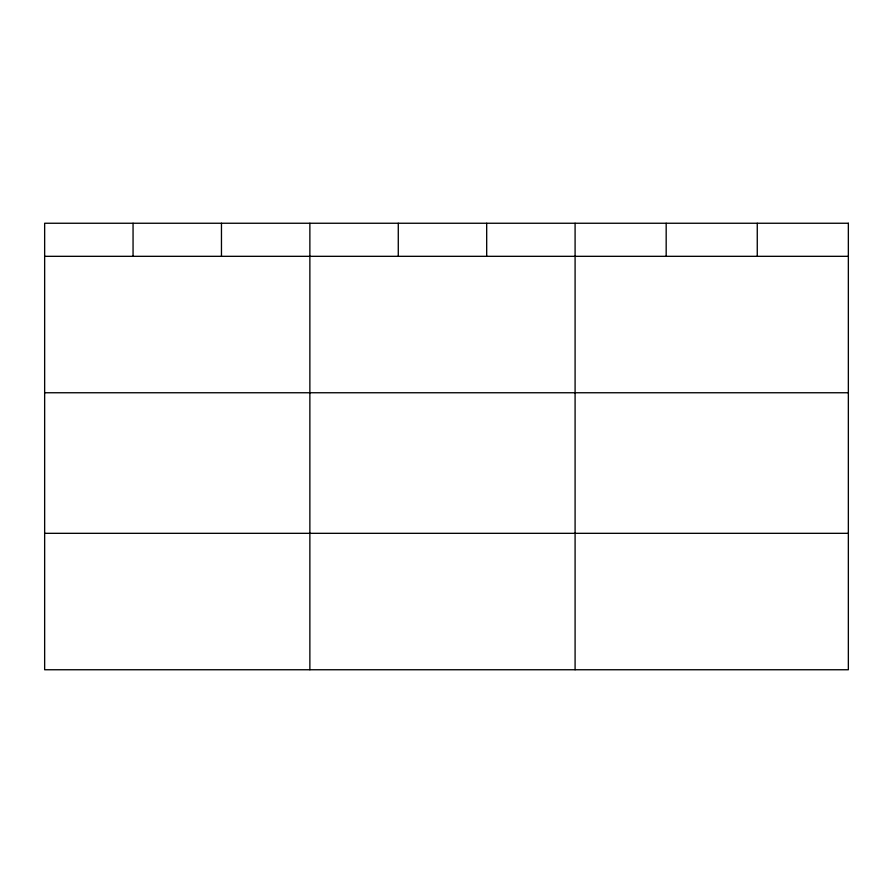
<?xml version="1.0" encoding="UTF-8"?>
<svg xmlns="http://www.w3.org/2000/svg" width="893" height="893" viewBox="0 0 893 893"><rect width="100%" height="100%" fill="white"/><g stroke="black" fill="none" stroke-linecap="round" stroke-linejoin="round"><path stroke-width="1.34" d="M44.65 256.324L848.35 256.324M44.65 392.753L848.35 392.753M44.65 533.322L848.35 533.322M757.264 223.25L757.264 256.324M666.178 223.25L666.178 256.324M575.092 223.25L575.092 669.75M486.685 223.25L486.685 256.324M398.278 223.25L398.278 256.324M309.871 223.25L309.871 669.75M221.464 223.25L221.464 256.324M133.057 223.25L133.057 256.324M848.35 223.25L44.65 223.25L44.65 669.75L848.35 669.75L848.35 223.25"/></g></svg>
